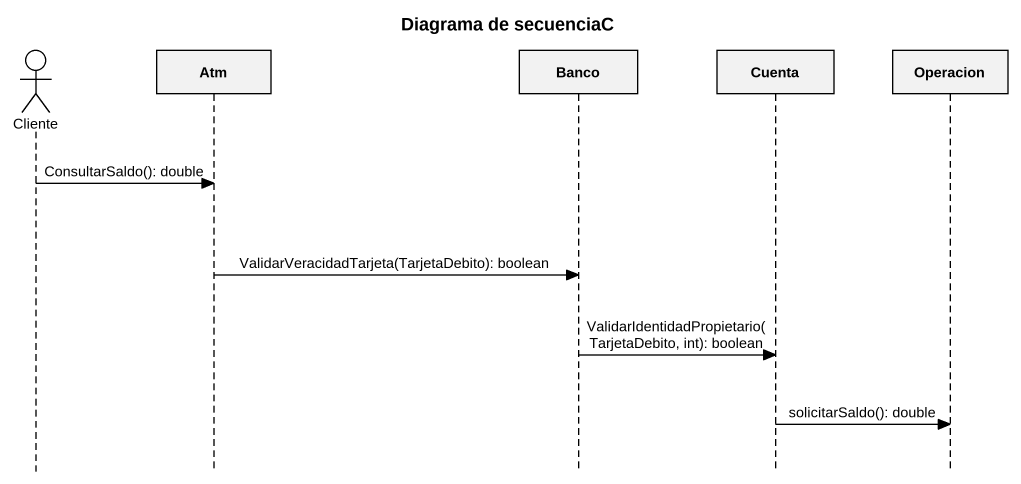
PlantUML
@startuml
title Diagrama de secuenciaC
hide footbox
actor Cliente
participant Atm
participant Banco
participant Cuenta
participant Operacion

Cliente -> Atm : ConsultarSaldo(): double
Atm -> Banco : ValidarVeracidadTarjeta(TarjetaDebito): boolean
Banco -> Cuenta : ValidarIdentidadPropietario(TarjetaDebito, int): boolean
Cuenta -> Operacion : solicitarSaldo(): double
@enduml
